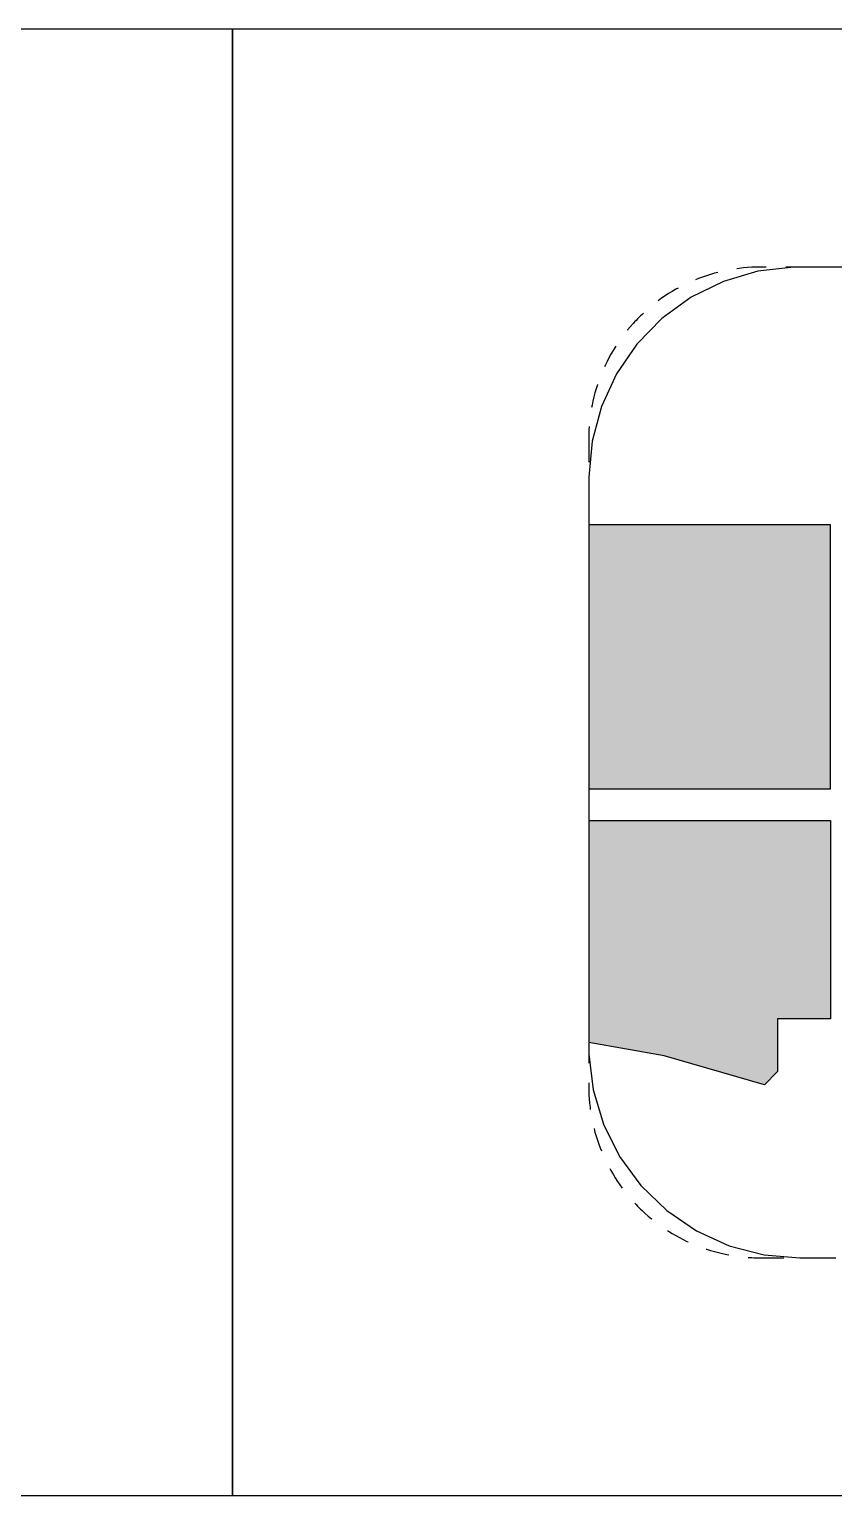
# Model space of a CAD drawing. Header units: millimetres. Extents: x -1379 to 1385823, y -4884429 to 548763.
# Drawn here: x 843715 to 844325, y -2334474 to -2333364 of the extents above; entities that cross this region are included whole.
import ezdxf
from ezdxf.xclip import XClip

# ---------------------------------------------------------------- set-up
doc = ezdxf.new("R2010")
doc.units = ezdxf.units.MM
doc.header["$XCLIPFRAME"] = 0
doc.set_wipeout_variables(frame=1)
doc.linetypes.add('TA_HL_005.00000', pattern=[32.5, 17.75, -14.75])
doc.layers.add('000 - 0_SYM_DWG_BUBBLE_DEF_SUB', color=7, linetype='Continuous', plot=False)
for name, color, linetype in [('000 - 0_SYM_DWG_GRID-BUBBLE_MAIN_COLOR_6', 7, 'Continuous'), ('000 - CONCRETE_COL_CUT_COLOR_1', 7, 'Continuous'), ('000 - CONCRETE_COL_CUT_COLOR_5', 7, 'Continuous'), ('000 - CONCRETE_COL_HATCH_', 7, 'Continuous'), ('000 - CONCRETE_COL_WIPEOUT_', 7, 'Continuous'), ('000 - CONCRETE_PRECAST_CUT_COLOR_4', 7, 'Continuous')]:
    doc.layers.add(name, color=color, linetype=linetype)

# ---------------------------------------------------------------- blocks, each defined once
blk = doc.blocks.new('*U3529')
at = {"layer": '000 - CONCRETE_COL_HATCH_'}
h = blk.add_hatch(dxfattribs=at)
h.set_pattern_fill('AR-CONC', scale=0.04)
h.set_pattern_definition([(50, (-3855.6627, -797166.8257), (7.28738676, -0.63756342), [0.762, -8.382]), (355, (-3855.663, -797166.826), (-1.40973686, 7.64227381), [0.6096, -6.70562337]), (100.4514447, (-3855.0554, -797166.879), (5.877649884, 7.004710076), [0.64760035, -7.123609784]), (46.1842, (-3855.663, -797164.794), (10.84316164, -1.68169312), [1.143, -12.573]), (96.6355576, (-3854.759, -797164.934), (9.49616536, 9.89704498), [0.97140093, -10.68542433]), (351.1841512, (-3855.663, -797164.794), (9.49616536, 9.89704498), [0.91439868, -10.05838928]), (21, (-3854.6467, -797165.3017), (6.06457565, -4.090607927), [0.762, -8.382]), (326, (-3854.647, -797165.302), (2.472081134, 7.367518645), [0.6096, -6.7056]), (71.451445, (-3854.141, -797165.6426), (8.53665677, 3.276910755), [0.64760035, -7.123597504]), (37.5, (-3855.6627, -797166.8257), (0.12354413, 3.382201555), [0, -6.62432, 0, -6.8072, 0, -6.731]), (7.5, (-3855.6627, -797166.8257), (2.6727865, 4.007222993), [0, -3.88112, 0, -6.47192, 0, -2.5654]), (327.5, (-3857.9283, -797166.8257), (5.423623807, -0.22914976), [0, -2.54, 0, -7.9248, 0, -10.5156]), (317.5, (-3858.9443, -797166.8257), (5.925167255, 1.01705964), [0, -3.302, 0, -5.26288, 0, -7.4676])])
h.paths.add_polyline_path([(0, 0), (-150, 0), (-150, 40), (-190, 40), (-200, 50), (-178.2, 125.9), (-162.6, 213.2), (-153.1, 301.4), (-150, 390), (-153.1, 478.6), (-162.6, 566.8), (-178.2, 654.1), (-200, 740), (-178.2, 825.9), (-162.6, 913.2), (-153.1, 1001.4), (-150, 1090), (-153.1, 1178.6), (-162.6, 1266.8), (-178.2, 1354.1), (-200, 1430), (-190, 1440), (-150, 1440), (-150, 1480), (0, 1480)])
at = {"layer": '000 - CONCRETE_COL_CUT_COLOR_1', "color": 7, "lineweight": -2}
blk.add_lwpolyline([(0, 1480), (0, 0), (-150, 0), (-150, 40), (-190, 40), (-200, 50), (-178.2, 125.9), (-162.6, 213.2), (-153.1, 301.4), (-150, 390), (-153.1, 478.6), (-162.6, 566.8), (-178.2, 654.1)], dxfattribs=at)
blk = doc.blocks.new('*U3537')
at = {"layer": '000 - CONCRETE_COL_HATCH_'}
h = blk.add_hatch(dxfattribs=at)
h.set_pattern_fill('AR-CONC', scale=0.04)
h.set_pattern_definition([(50, (400, -840506.8257), (7.28738676, -0.63756342), [0.762, -8.382]), (355, (400, -840506.826), (-1.40973686, 7.64227381), [0.6096, -6.70562337]), (100.4514447, (400.607, -840506.879), (5.877649884, 7.004710076), [0.64760035, -7.123609784]), (46.1842, (400, -840504.794), (10.84316164, -1.68169312), [1.143, -12.573]), (96.6355576, (400.904, -840504.934), (9.49616536, 9.89704498), [0.97140093, -10.68542433]), (351.1841512, (400, -840504.794), (9.49616536, 9.89704498), [0.91439868, -10.05838928]), (21, (401.016, -840505.3017), (6.06457565, -4.090607927), [0.762, -8.382]), (326, (401.016, -840505.302), (2.472081134, 7.367518645), [0.6096, -6.7056]), (71.451445, (401.5214, -840505.6426), (8.53665677, 3.276910755), [0.64760035, -7.123597504]), (37.5, (400, -840506.8257), (0.12354413, 3.382201555), [0, -6.62432, 0, -6.8072, 0, -6.731]), (7.5, (400, -840506.8257), (2.6727865, 4.007222993), [0, -3.88112, 0, -6.47192, 0, -2.5654]), (327.5, (397.7343, -840506.8257), (5.423623807, -0.22914976), [0, -2.54, 0, -7.9248, 0, -10.5156]), (317.5, (396.7183, -840506.8257), (5.925167255, 1.01705964), [0, -3.302, 0, -5.26288, 0, -7.4676])])
h.paths.add_polyline_path([(0, 0), (200, 0), (200, 200), (0, 200)])
at = {"layer": '000 - CONCRETE_COL_CUT_COLOR_1', "color": 7, "lineweight": -2}
blk.add_lwpolyline([(0, 0), (200, 0), (200, 200), (0, 200), (0, 200), (0, 200), (0, 200), (0, 200), (0, 200), (0, 200), (0, 200), (0, 200), (0, 200), (0, 200), (0, 200), (0, 200), (0, 200), (0, 200), (0, 200), (0, 200), (0, 200), (0, 200), (0, 200), (0, 200), (0, 200), (0, 200), (0, 200), (0, 200), (0, 200), (0, 200), (0, 200), (0, 200), (0, 200), (0, 200), (0, 200), (0, 200), (0, 200), (0, 200), (0, 200), (0, 200), (0, 200), (0, 200), (0, 200), (0, 200), (0, 200), (0, 200), (0, 200), (0, 200)], close=True, dxfattribs=at)
blk = doc.blocks.new('NOM TYP FLASHING_20260701-111033_PRECAST_DETAIL')
at = {"layer": '000 - CONCRETE_COL_CUT_COLOR_5', "color": 7}
blk.add_blockref('*U3537', (-176.9, -235), dxfattribs=at)
at = {"layer": '000 - CONCRETE_PRECAST_CUT_COLOR_4', "color": 7, "rotation": 90}
blk.add_blockref('*U3529', (23.1, -259), dxfattribs=at)
blk = doc.blocks.new('TYPICAL DETAIL 1 - 2')
at = {"layer": 'Defpoints', "color": 7}
blk.add_lwpolyline([(0, 0), (1291.7, 0), (1291.7, 1110), (0, 1110)], close=True, dxfattribs=at)
at = {"color": 7}
ref = blk.add_blockref('NOM TYP FLASHING_20260701-111033_PRECAST_DETAIL', (1721.5, 770), dxfattribs=at)
XClip(ref).set_block_clipping_path([(0, -589.9875053108), (27.2919534471, -589.9875053108), (54.5839068942, -589.9875053108), (81.8758603413, -589.9875053108), (109.1678137884, -589.9875053108), (136.4597672356, -589.9875053108), (163.7517206827, -589.9875053108), (191.0436741298, -589.9875053108), (218.3356275769, -589.9875053108), (245.627581024, -589.9875053108), (272.9195344711, -589.9875053108), (300.2114879182, -589.9875053108), (327.5034413653, -589.9875053108), (354.7953948124, -589.9875053108), (382.0873482595, -589.9875053108), (409.3793017066, -589.9875053108), (436.6705723637, -589.9180108657), (463.7501446907, -586.796594817), (489.9068648408, -579.1237552802), (514.3815273951, -567.1221983638), (536.4637490821, -551.140272293), (555.5125878316, -531.6418565148), (570.9751462805, -509.1928974793), (582.4026197585, -484.4449819009), (589.4633229573, -458.1164242893), (591.9523171805, -430.9714176892), (591.9553424702, -403.6794704434), (591.9553424702, -376.3875169963), (591.9553424702, -349.0955635492), (591.9553424702, -321.8036101021), (591.9553424702, -294.511656655), (591.9553424702, -267.2197032079), (591.9553424702, -239.9277497608), (591.9553424702, -212.6357963137), (591.9553424702, -185.3438428665), (591.9553424702, -158.0518894194), (591.9553424702, -130.7599359723), (591.9553424702, -103.4679825252), (591.9553424702, -76.1760290781), (591.9553424702, -48.884075631), (591.9553424702, -21.5921221839), (591.8538279678, 5.6986257632), (588.5659463989, 32.7584910687), (580.7324024361, 58.8675328847), (568.5805666743, 83.267929668), (552.4631492204, 105.25145373), (532.8479621929, 124.1800277239), (510.304341357, 139.5042450015), (485.4866210099, 150.7793162801), (459.1151417624, 157.6779797639), (431.9553424702, 160), (404.6633890231, 160), (377.371435576, 160), (350.0794821289, 160), (322.7875286818, 160), (295.4955752347, 160), (268.2036217876, 160), (240.9116683405, 160), (213.6197148934, 160), (186.3277614463, 160), (159.0358079992, 160), (131.7438545521, 160), (104.451901105, 160), (77.1599476578, 160), (49.8679942107, 160), (22.5760407636, 160), (-4.7152298934, 159.9305055549), (-31.7948022205, 156.8090895062), (-57.9515223705, 149.1362499694), (-82.4261849248, 137.134693053), (-104.5084066118, 121.1527669822), (-123.5572453614, 101.654351204), (-139.0198038102, 79.2053921685), (-150.4472772882, 54.4574765901), (-157.507980487, 28.1289189785), (-159.9969747102, 0.9839123784), (-160, -26.3080348674), (-160, -53.5999883145), (-160, -80.8919417616), (-160, -108.1838952087), (-160, -135.4758486558), (-160, -162.7678021029), (-160, -190.05975555), (-160, -217.3517089971), (-160, -244.6436624442), (-160, -271.9356158914), (-160, -299.2275693385), (-160, -326.5195227856), (-160, -353.8114762327), (-160, -381.1034296798), (-160, -408.3953831269), (-159.8984854975, -435.686131074), (-156.6106039286, -462.7459963795), (-148.7770599658, -488.8550381955), (-136.625224204, -513.2554349788), (-120.5078067501, -535.2389590408), (-100.8926197227, -554.1675330347), (-78.3489988868, -569.4917503123), (-53.5312785397, -580.7668215909), (-27.1597992921, -587.6654850747)])
at = {"layer": '000 - 0_SYM_DWG_BUBBLE_DEF_SUB', "color": 7}
blk.add_lwpolyline([(1771.4, 930), (1744.1, 930), (1716.8, 929.9), (1689.7, 926.8), (1663.6, 919.1), (1639.1, 907.1), (1617, 891.1), (1598, 871.6), (1582.5, 849.2), (1571.1, 824.5), (1564, 798.1), (1561.5, 771), (1561.5, 743.7), (1561.5, 716.4), (1561.5, 689.1), (1561.5, 661.8), (1561.5, 634.5), (1561.5, 607.2), (1561.5, 579.9), (1561.5, 552.6), (1561.5, 525.4), (1561.5, 498.1), (1561.5, 470.8), (1561.5, 443.5), (1561.5, 416.2), (1561.5, 388.9), (1561.5, 361.6), (1561.6, 334.3), (1564.9, 307.2), (1572.7, 281.1), (1584.9, 256.7), (1601, 234.8), (1620.6, 215.8), (1643.2, 200.5), (1668, 189.2), (1694.4, 182.3), (1721.5, 180), (1721.5, 180), (1748.8, 180)], dxfattribs=at)
at = {"layer": '000 - 0_SYM_DWG_GRID-BUBBLE_MAIN_COLOR_6', "color": 7, "linetype": 'TA_HL_005.00000'}
blk.add_lwpolyline([(1691.5, 180), (2183.5, 180, 0.414214), (2313.5, 310), (2313.5, 800, 0.414214), (2183.5, 930), (1691.5, 930, 0.414214), (1561.5, 800), (1561.5, 310, 0.414214)], format="xyb", close=True, dxfattribs=at)
at = {"layer": 'Defpoints', "color": 7}
blk.add_lwpolyline([(1291.7, 0), (2583.3, 0), (2583.3, 1110), (1291.7, 1110)], close=True, dxfattribs=at)

msp = doc.modelspace()

# ---------------------------------------------------------------- block references
at = {"color": 7}
msp.add_blockref('TYPICAL DETAIL 1 - 2', (842577.6, -2334474.1), dxfattribs=at)

doc.saveas('drawing.dxf')
